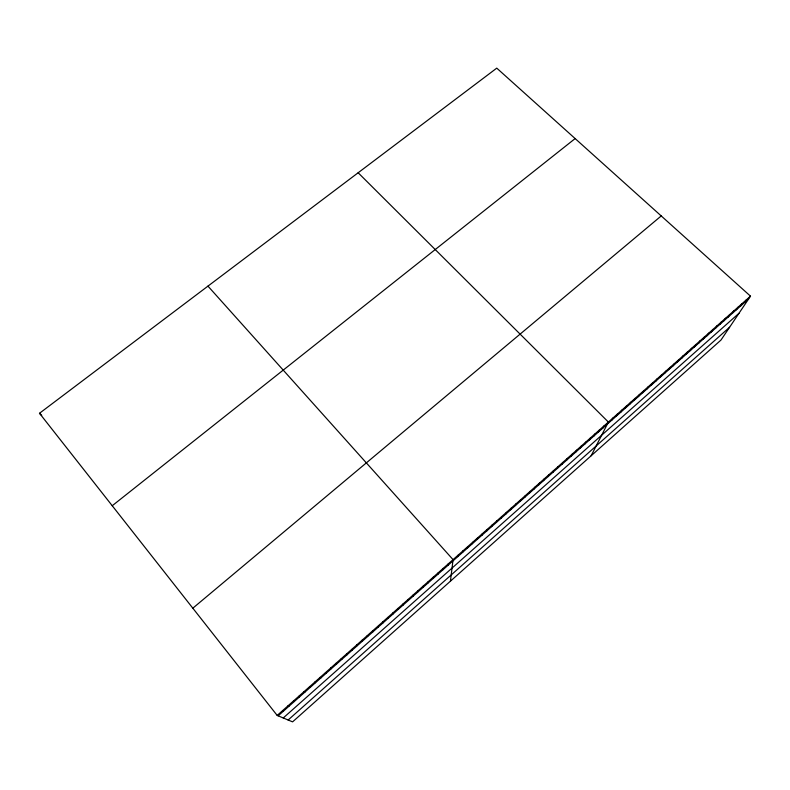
<?xml version="1.0" encoding="UTF-8"?>
<svg xmlns="http://www.w3.org/2000/svg" width="790" height="790" viewBox="0 0 790 790"><rect width="100%" height="100%" fill="white"/><g stroke="black" fill="none" stroke-linecap="round" stroke-linejoin="round"><path stroke-width="1.19" d="M428.249 582.803L428.259 581.608M433.206 578.418L433.246 577.194M438.144 574.034L438.223 572.78M443.081 569.669L443.18 568.395M447.999 565.304L448.128 564.011M450.438 581.173L453.055 559.636L207.958 286.128M457.785 556.634L457.973 555.281M462.663 552.309L462.881 550.936M467.522 548.003L467.769 546.611M472.371 543.708L472.647 542.286M477.209 539.422L477.516 537.98M482.028 535.156L482.364 533.685M486.838 530.89L487.203 529.399M491.627 526.644L492.022 525.123M496.406 522.407L496.831 520.867M501.176 518.181L501.63 516.62M505.936 513.964L506.41 512.384M510.676 509.767L511.179 508.158M515.406 505.57L515.939 503.941M520.116 501.393L520.679 499.744M524.827 497.226L525.409 495.547M529.507 493.069L530.13 491.37M534.188 488.931L534.83 487.203M538.849 484.793L539.521 483.046M543.51 480.675L544.201 478.908M548.142 476.558L548.862 474.77M552.773 472.459L553.523 470.652M557.385 468.371L558.165 466.544M561.986 464.293L562.786 462.446M566.578 460.224L567.398 458.358M571.15 456.176L572.009 454.28M575.712 452.127L576.591 450.211M580.265 448.098L581.173 446.153M584.807 444.069L585.736 442.114M589.34 440.06L590.288 438.085M593.853 436.06L594.831 434.056M598.356 432.071L599.363 430.046M602.849 428.091L603.876 426.047M591.137 455.771L608.379 422.058L358.156 172.763M611.796 420.162L612.872 418.078M616.249 416.212L617.346 414.108M620.693 412.271L621.819 410.148M625.117 408.351L626.273 406.208M629.541 404.431L630.716 402.268M633.945 400.53L635.15 398.348M638.35 396.629L639.574 394.427M642.734 392.749L643.978 390.527M647.099 388.868L648.373 386.626M651.464 385.007L652.757 382.745M655.819 381.145L657.132 378.874M660.154 377.304L661.497 375.003M664.479 373.473L665.842 371.152M668.794 369.641L670.187 367.31M673.1 365.829L674.512 363.479M677.395 362.027L678.827 359.657M681.681 358.235L683.133 355.836M685.947 354.443L687.428 352.034M690.203 350.671L691.704 348.242M694.459 346.909L695.98 344.46M698.696 343.156L700.236 340.688M702.922 339.404L704.492 336.925M707.139 335.671L708.729 333.173M711.346 331.948L712.955 329.43M715.533 328.225L717.172 325.687M719.72 324.522L721.369 321.965M723.887 320.829L725.566 318.251M728.054 317.136L729.753 314.548M732.202 313.462L733.92 310.855M736.339 309.789L738.077 307.162M740.477 306.135L742.235 303.488M744.595 302.481L746.372 299.825M750.5 296.161L720.984 340.046L292.586 721.863L277.181 715.424L39.5 413.279L496.762 68.138L750.5 296.161L277.181 715.424M283.245 717.962L738.996 313.265M288.143 720.006L729.585 327.257M278.139 715.829L748.703 298.837M192.829 608.191L661.23 215.937M112.229 505.738L575.14 138.576M282.613 710.625L283.521 711.049M288.014 705.835L288.903 706.29M293.416 701.056L294.255 701.54M298.788 696.296L299.598 696.81M304.15 691.546L304.92 692.089M309.492 686.806L310.233 687.379M314.825 682.086L315.526 682.688M39.5 413.279L41.712 415.362M320.138 677.376L320.809 678.018M325.441 672.685L326.072 673.347M330.724 668.004L331.326 668.696M335.987 663.343L336.56 664.054M341.24 658.692L341.774 659.433M346.474 654.051L346.978 654.821M351.698 649.419L352.172 650.219M356.912 644.808L357.347 645.637M362.097 640.216L362.501 641.065M367.281 635.624L367.646 636.513M372.436 631.052L372.771 631.961M377.59 626.49L377.887 627.428M382.716 621.947L382.992 622.915M387.841 617.415L388.078 618.402M392.936 612.892L393.144 613.909M398.032 608.389L398.2 609.426M403.107 603.886L403.246 604.962M408.163 599.413L408.272 600.509M413.209 594.939L413.288 596.065M418.236 590.486L418.285 591.631M423.252 586.042L423.272 587.217"/></g></svg>
